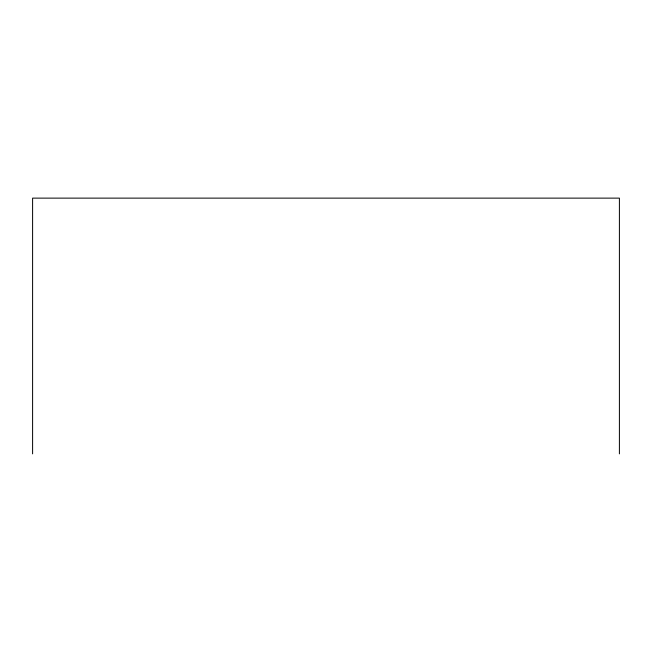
<?xml version="1.0" encoding="UTF-8"?>
<svg xmlns="http://www.w3.org/2000/svg" width="652" height="652" viewBox="0 0 652 652"><rect width="100%" height="100%" fill="white"/><g stroke="black" fill="none" stroke-linecap="round" stroke-linejoin="round"><path stroke-width="0.98" d="M619.4 453.873L619.4 198.126L32.6 198.126L32.6 453.873"/></g></svg>
